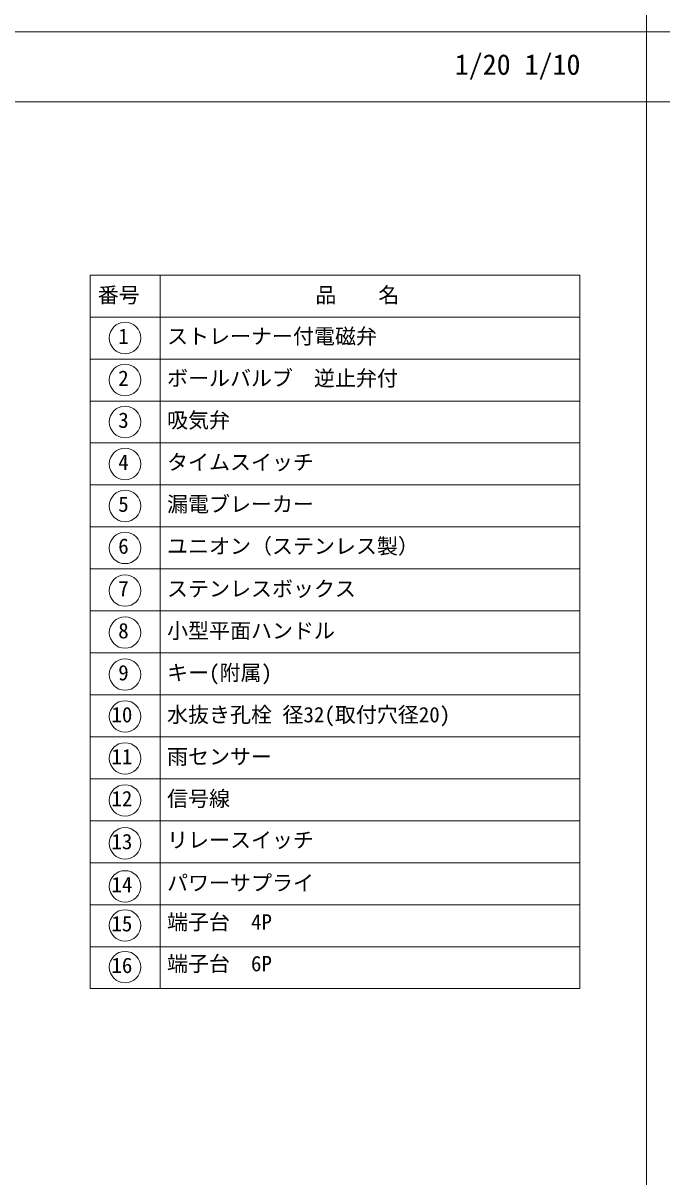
# Model space of a CAD drawing. Units: millimetres, scale not verified. Extents: x -81956 to 3947, y -2774 to 2774.
# Drawn here: x -891 to 22, y -554 to 1096 of the extents above; entities that cross this region are included whole.
import ezdxf
from ezdxf.enums import TextEntityAlignment as Align

# ---------------------------------------------------------------- set-up
doc = ezdxf.new("R2010")
doc.units = ezdxf.units.MM
doc.header["$LTSCALE"] = 2
doc.layers.add('0-1_WAKU', color=7, linetype='Continuous', lineweight=18)
doc.layers.add('0-3_moji', color=7, linetype='Continuous', lineweight=18)
doc.styles.add('ＭＳ ゴシック', font='')
doc.styles.get('ＭＳ ゴシック').set_extended_font_data('MS Gothic')

msp = doc.modelspace()

# ---------------------------------------------------------------- linework, layer by layer
at = {"layer": '0-1_WAKU'}
for p, q in [((0, 2774), (0, -2299)), ((-3947.25, 1083), (3947.25, 1083)), ((-3947.25, 983), (3947.25, 983))]:
    msp.add_line(p, q, dxfattribs=at)
at = {"layer": '0-3_moji'}
for p, q in [((-795.141, 735.399), (-95.141, 735.399)), ((-795.141, -284.601), (-795.141, 735.399)), ((-695.141, 735.399), (-695.141, -284.601)), ((-95.141, 735.399), (-95.141, -284.601)), ((-795.141, 675.399), (-95.141, 675.399)), ((-795.141, 615.399), (-95.141, 615.399)), ((-795.141, 555.399), (-95.141, 555.399)), ((-795.141, 495.399), (-95.141, 495.399)), ((-795.141, 435.399), (-95.141, 435.399)), ((-795.141, 375.399), (-95.141, 375.399)), ((-795.141, 315.399), (-95.141, 315.399)), ((-795.141, 255.399), (-95.141, 255.399)), ((-795.141, 195.399), (-95.141, 195.399)), ((-795.141, 135.399), (-95.141, 135.399)), ((-795.141, 75.399), (-95.141, 75.399)), ((-795.141, 15.399), (-95.141, 15.399)), ((-795.141, -44.601), (-95.141, -44.601)), ((-795.141, -104.601), (-95.141, -104.601)), ((-795.141, -164.601), (-95.141, -164.601)), ((-795.141, -224.601), (-95.141, -224.601)), ((-795.141, -284.601), (-95.141, -284.601))]:
    msp.add_line(p, q, dxfattribs=at)
for centre in [(-745.141, 645.399), (-745.141, 585.399), (-745.141, 525.399), (-745.141, 465.399), (-745.141, 405.399), (-745.141, 345.399), (-745.141, 284.459), (-745.141, 224.459), (-745.141, 164.459), (-745.141, 104.459), (-745.141, 44.459), (-745.141, -15.541), (-745.141, -76.945), (-745.141, -138.448), (-745.141, -194.288), (-745.141, -253.846)]:
    msp.add_circle(centre, 22.5, dxfattribs=at)

# ---------------------------------------------------------------- texts
at = {"layer": '0-3_moji', "style": 'ＭＳ ゴシック'}
for s, height, p in [('1/20 1/10', 29.33, (-273.909, 1013)), ('番号', 21.99, (-784.126, 689.267)), ('品\u3000\u3000名', 21.99, (-473.111, 689.267)), ('ストレーナー付電磁弁', 21.99, (-685.141, 630.399)), ('1', 21.99, (-754.887, 630.399)), ('2', 21.99, (-754.887, 570.399)), ('ボールバルブ\u3000逆止弁付', 21.99, (-685.141, 570.399)), ('3', 21.99, (-754.887, 510.399)), ('吸気弁', 21.99, (-685.141, 510.399)), ('4', 21.99, (-754.887, 450.399)), ('タイムスイッチ', 21.99, (-685.141, 450.399)), ('5', 21.99, (-754.887, 390.399)), ('漏電ブレーカー', 21.99, (-685.141, 390.399)), ('6', 21.99, (-754.887, 330.399)), ('ユニオン（ステンレス製）', 21.99, (-685.141, 330.399)), ('7', 21.99, (-754.887, 269.459)), ('ステンレスボックス', 21.99, (-685.141, 269.459)), ('8', 21.99, (-754.887, 209.459)), ('小型平面ハンドル', 21.99, (-685.141, 209.459)), ('9', 21.99, (-754.887, 149.459)), ('キー(附属)', 21.99, (-685.141, 149.459)), ('10', 21.99, (-764.633, 89.459)), ('水抜き孔栓 径32(取付穴径20)', 21.99, (-685.141, 89.459)), ('11', 21.99, (-764.633, 29.459)), ('雨センサー', 21.99, (-685.141, 29.459)), ('信号線', 21.99, (-685.141, -30.541)), ('12', 21.99, (-764.633, -30.541)), ('13', 21.99, (-764.633, -91.945)), ('リレースイッチ', 21.99, (-685.141, -89.645)), ('14', 21.99, (-764.633, -153.448)), ('パワーサプライ', 21.99, (-685.141, -150.982)), ('15', 21.99, (-764.633, -209.288)), ('端子台\u30004P', 21.99, (-685.141, -206.823)), ('16', 21.99, (-764.633, -268.846)), ('端子台\u30006P', 21.99, (-685.141, -266.38))]:
    msp.add_text(s, height=height, dxfattribs=at).set_placement(p, align=Align.BOTTOM_LEFT)

doc.saveas('drawing.dxf')
